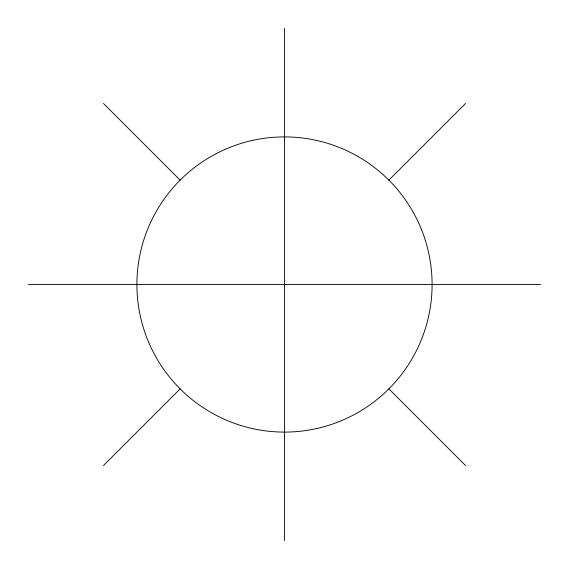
<?xml version="1.0" encoding="UTF-8"?>
<svg xmlns="http://www.w3.org/2000/svg" width="569" height="569" viewBox="0 0 569 569"><rect width="100%" height="100%" fill="white"/><g stroke="black" fill="none" stroke-linecap="round" stroke-linejoin="round"><path stroke-width="0.85" d="M103.444 465.556L180.131 388.869A147.606 147.606 0 0 0 427.07 322.701A147.606 147.606 0 0 0 246.299 141.93A147.606 147.606 0 0 0 180.131 388.869M388.869 180.131L465.556 103.444M28.45 284.5L540.55 284.5M103.444 103.444L180.131 180.131M388.869 388.869L465.556 465.556M284.5 28.45L284.5 540.55"/></g></svg>
